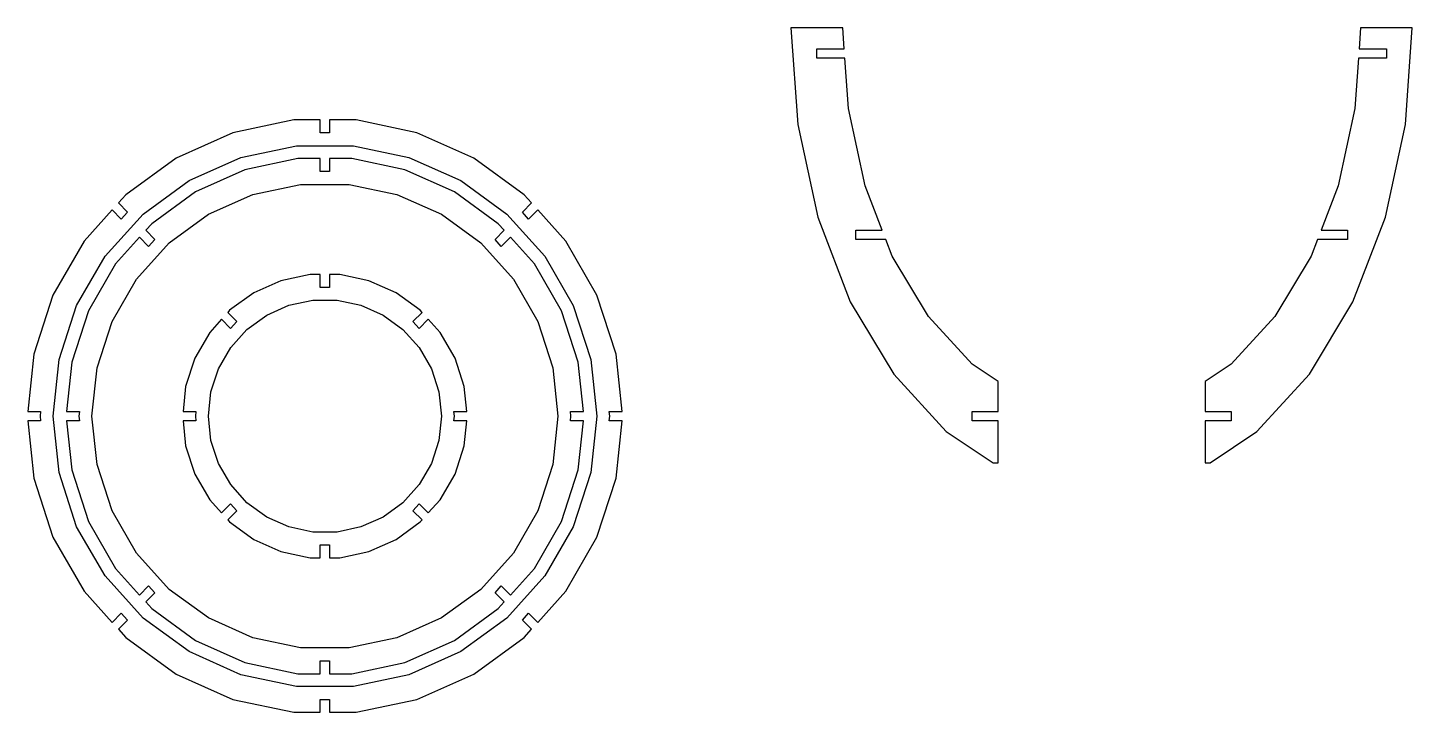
# Model space of a CAD drawing. Header units: metres. Extents: x -207 to 60, y -132 to 0.
import ezdxf

# ---------------------------------------------------------------- set-up
doc = ezdxf.new("R2010")
doc.units = ezdxf.units.M

msp = doc.modelspace()

# ---------------------------------------------------------------- linework, layer by layer
for p, q in [((-50, 0), (-60, 0)), ((-60, 0), (-58.6888, -18.7121)), ((-49.7127, -4.1), (-50, 0)), ((50, 0), (49.7127, -4.1)), ((60, 0), (50, 0)), ((58.6888, -18.7121), (60, 0)), ((-55, -5.9), (-55, -4.1)), ((-55, -4.1), (-49.7127, -4.1)), ((49.7127, -4.1), (55, -4.1)), ((55, -4.1), (55, -5.9)), ((-49.5866, -5.9), (-55, -5.9)), ((-48.9074, -15.5934), (-49.5866, -5.9)), ((49.5866, -5.9), (48.9074, -15.5934)), ((55, -5.9), (49.5866, -5.9)), ((-45.6773, -30.5052), (-48.9074, -15.5934)), ((48.9074, -15.5934), (45.6773, -30.5052)), ((-156.01, -17.815), (-167.768, -20.3143)), ((-150.9, -17.815), (-156.01, -17.815)), ((-150.9, -20.3013), (-150.9, -17.815)), ((-143.99, -17.815), (-149.1, -17.815)), ((-149.1, -17.815), (-149.1, -20.3013)), ((-132.232, -20.3143), (-143.99, -17.815)), ((-58.6888, -18.7121), (-54.8127, -36.6063)), ((54.8127, -36.6063), (58.6888, -18.7121)), ((-167.768, -20.3143), (-178.75, -25.2036)), ((-149.1, -20.3013), (-150.9, -20.3013)), ((-121.25, -25.2036), (-132.232, -20.3143)), ((-166.223, -25.0695), (-155.488, -22.7876)), ((-155.488, -22.7876), (-144.512, -22.7876)), ((-144.512, -22.7876), (-133.777, -25.0695)), ((-178.75, -25.2036), (-188.475, -32.2692)), ((-176.25, -29.5337), (-166.223, -25.0695)), ((-155.226, -25.2739), (-165.451, -27.4472)), ((-150.9, -25.2739), (-155.226, -25.2739)), ((-150.9, -27.7602), (-150.9, -25.2739)), ((-144.774, -25.2739), (-149.1, -25.2739)), ((-149.1, -25.2739), (-149.1, -27.7602)), ((-134.549, -27.4472), (-144.774, -25.2739)), ((-133.777, -25.0695), (-123.75, -29.5337)), ((-111.525, -32.2692), (-121.25, -25.2036)), ((-165.451, -27.4472), (-175, -31.6987)), ((-149.1, -27.7602), (-150.9, -27.7602)), ((-125, -31.6987), (-134.549, -27.4472)), ((-185.129, -35.9849), (-176.25, -29.5337)), ((-175, -31.6987), (-183.457, -37.8428)), ((-163.906, -32.2025), (-154.704, -30.2465)), ((-154.704, -30.2465), (-145.296, -30.2465)), ((-145.296, -30.2465), (-136.094, -32.2025)), ((-116.543, -37.8428), (-125, -31.6987)), ((-123.75, -29.5337), (-114.871, -35.9849)), ((-42.3691, -39.1), (-45.6773, -30.5052)), ((45.6773, -30.5052), (42.3691, -39.1)), ((-188.475, -32.2692), (-189.888, -33.8389)), ((-189.888, -33.8389), (-188.128, -35.5993)), ((-172.5, -36.0289), (-163.906, -32.2025)), ((-136.094, -32.2025), (-127.5, -36.0289)), ((-111.872, -35.5993), (-110.112, -33.8389)), ((-110.112, -33.8389), (-111.525, -32.2692)), ((-191.094, -35.1784), (-196.518, -41.2024)), ((-192.473, -44.1413), (-185.129, -35.9849)), ((-189.334, -36.9389), (-191.094, -35.1784)), ((-188.128, -35.5993), (-189.334, -36.9389)), ((-180.111, -41.5585), (-172.5, -36.0289)), ((-127.5, -36.0289), (-119.889, -41.5585)), ((-114.871, -35.9849), (-107.527, -44.1413)), ((-110.666, -36.9389), (-111.872, -35.5993)), ((-108.906, -35.1784), (-110.666, -36.9389)), ((-103.482, -41.2024), (-108.906, -35.1784)), ((-54.8127, -36.6063), (-48.541, -52.9007)), ((48.541, -52.9007), (54.8127, -36.6063)), ((-183.457, -37.8428), (-184.607, -39.1203)), ((-184.607, -39.1203), (-182.846, -40.8808)), ((-117.154, -40.8808), (-115.393, -39.1203)), ((-115.393, -39.1203), (-116.543, -37.8428)), ((-47.5, -40.9), (-47.5, -39.1)), ((-47.5, -39.1), (-42.3691, -39.1)), ((42.3691, -39.1), (47.5, -39.1)), ((47.5, -39.1), (47.5, -40.9)), ((-196.518, -41.2024), (-202.529, -51.6127)), ((-185.813, -40.4599), (-190.451, -45.6107)), ((-186.406, -48.5497), (-180.111, -41.5585)), ((-184.052, -42.2203), (-185.813, -40.4599)), ((-182.846, -40.8808), (-184.052, -42.2203)), ((-119.889, -41.5585), (-113.594, -48.5497)), ((-115.948, -42.2203), (-117.154, -40.8808)), ((-114.187, -40.4599), (-115.948, -42.2203)), ((-109.549, -45.6107), (-114.187, -40.4599)), ((-97.4711, -51.6127), (-103.482, -41.2024)), ((-41.6763, -40.9), (-47.5, -40.9)), ((-40.4508, -44.0839), (-41.6763, -40.9)), ((41.6763, -40.9), (40.4508, -44.0839)), ((47.5, -40.9), (41.6763, -40.9)), ((-197.961, -53.6463), (-192.473, -44.1413)), ((-107.527, -44.1413), (-102.039, -53.6463)), ((-33.4565, -55.7359), (-40.4508, -44.0839)), ((40.4508, -44.0839), (33.4565, -55.7359)), ((-190.451, -45.6107), (-195.677, -54.6632)), ((-152.875, -47.6507), (-158.498, -48.8459)), ((-150.9, -47.6507), (-152.875, -47.6507)), ((-150.9, -50.137), (-150.9, -47.6507)), ((-147.125, -47.6507), (-149.1, -47.6507)), ((-149.1, -47.6507), (-149.1, -50.137)), ((-141.502, -48.8459), (-147.125, -47.6507)), ((-104.323, -54.6632), (-109.549, -45.6107)), ((-191.11, -56.6969), (-186.406, -48.5497)), ((-158.498, -48.8459), (-163.75, -51.1843)), ((-149.1, -50.137), (-150.9, -50.137)), ((-136.25, -51.1843), (-141.502, -48.8459)), ((-113.594, -48.5497), (-108.89, -56.6969)), ((-202.529, -51.6127), (-206.243, -63.0451)), ((-163.75, -51.1843), (-168.401, -54.5635)), ((-156.953, -53.6012), (-152.352, -52.6233)), ((-152.352, -52.6233), (-147.648, -52.6233)), ((-147.648, -52.6233), (-143.047, -53.6012)), ((-131.599, -54.5635), (-136.25, -51.1843)), ((-93.7565, -63.0451), (-97.4711, -51.6127)), ((-48.541, -52.9007), (-40.1478, -66.883)), ((40.1478, -66.883), (48.541, -52.9007)), ((-201.353, -64.0846), (-197.961, -53.6463)), ((-195.677, -54.6632), (-198.907, -64.6044)), ((-168.401, -54.5635), (-168.762, -54.9648)), ((-168.762, -54.9648), (-167.002, -56.7253)), ((-165.055, -58.2793), (-161.25, -55.5144)), ((-161.25, -55.5144), (-156.953, -53.6012)), ((-143.047, -53.6012), (-138.75, -55.5144)), ((-138.75, -55.5144), (-134.945, -58.2793)), ((-132.998, -56.7253), (-131.238, -54.9648)), ((-131.238, -54.9648), (-131.599, -54.5635)), ((-101.093, -64.6044), (-104.323, -54.6632)), ((-102.039, -53.6463), (-98.6473, -64.0846)), ((-25, -64.9519), (-33.4565, -55.7359)), ((33.4565, -55.7359), (25, -64.9519)), ((-194.017, -65.644), (-191.11, -56.6969)), ((-169.968, -56.3043), (-172.248, -58.8359)), ((-168.208, -58.0648), (-169.968, -56.3043)), ((-167.002, -56.7253), (-168.208, -58.0648)), ((-168.203, -61.7748), (-165.055, -58.2793)), ((-134.945, -58.2793), (-131.797, -61.7748)), ((-131.792, -58.0648), (-132.998, -56.7253)), ((-130.032, -56.3043), (-131.792, -58.0648)), ((-127.752, -58.8359), (-130.032, -56.3043)), ((-108.89, -56.6969), (-105.983, -65.644)), ((-172.248, -58.8359), (-175.122, -63.8147)), ((-124.878, -63.8147), (-127.752, -58.8359)), ((-206.243, -63.0451), (-207.405, -74.1)), ((-202.5, -75), (-201.353, -64.0846)), ((-175.122, -63.8147), (-176.899, -69.2824)), ((-170.555, -65.8484), (-168.203, -61.7748)), ((-131.797, -61.7748), (-129.445, -65.8484)), ((-123.101, -69.2824), (-124.878, -63.8147)), ((-98.6473, -64.0846), (-97.5, -75)), ((-92.5946, -74.1), (-93.7565, -63.0451)), ((-198.907, -64.6044), (-199.905, -74.1)), ((-195, -75), (-194.017, -65.644)), ((-172.008, -70.322), (-170.555, -65.8484)), ((-129.445, -65.8484), (-127.992, -70.322)), ((-105.983, -65.644), (-105, -75)), ((-100.095, -74.1), (-101.093, -64.6044)), ((-20, -68.2911), (-25, -64.9519)), ((25, -64.9519), (20, -68.2911)), ((-176.899, -69.2824), (-177.405, -74.1)), ((-122.595, -74.1), (-123.101, -69.2824)), ((-40.1478, -66.883), (-30, -77.9423)), ((-20, -74.1), (-20, -68.2911)), ((20, -68.2911), (20, -74.1)), ((30, -77.9423), (40.1478, -66.883)), ((-172.5, -75), (-172.008, -70.322)), ((-127.992, -70.322), (-127.5, -75)), ((-207.405, -74.1), (-204.905, -74.1)), ((-204.905, -74.1), (-205, -75)), ((-199.905, -74.1), (-197.405, -74.1)), ((-197.405, -74.1), (-197.5, -75)), ((-177.405, -74.1), (-174.905, -74.1)), ((-174.905, -74.1), (-175, -75)), ((-125, -75), (-125.095, -74.1)), ((-125.095, -74.1), (-122.595, -74.1)), ((-102.5, -75), (-102.595, -74.1)), ((-102.595, -74.1), (-100.095, -74.1)), ((-95, -75), (-95.0946, -74.1)), ((-95.0946, -74.1), (-92.5946, -74.1)), ((-25, -75.9), (-25, -74.1)), ((-25, -74.1), (-20, -74.1)), ((20, -74.1), (25, -74.1)), ((25, -74.1), (25, -75.9)), ((-204.905, -75.9), (-207.405, -75.9)), ((-207.405, -75.9), (-206.243, -86.9549)), ((-205, -75), (-204.905, -75.9)), ((-201.353, -85.9154), (-202.5, -75)), ((-197.405, -75.9), (-199.905, -75.9)), ((-199.905, -75.9), (-198.907, -85.3956)), ((-197.5, -75), (-197.405, -75.9)), ((-194.017, -84.356), (-195, -75)), ((-174.905, -75.9), (-177.405, -75.9)), ((-177.405, -75.9), (-176.899, -80.7176)), ((-175, -75), (-174.905, -75.9)), ((-172.008, -79.678), (-172.5, -75)), ((-127.5, -75), (-127.992, -79.678)), ((-125.095, -75.9), (-125, -75)), ((-122.595, -75.9), (-125.095, -75.9)), ((-123.101, -80.7176), (-122.595, -75.9)), ((-105, -75), (-105.983, -84.356)), ((-102.595, -75.9), (-102.5, -75)), ((-100.095, -75.9), (-102.595, -75.9)), ((-101.093, -85.3956), (-100.095, -75.9)), ((-97.5, -75), (-98.6473, -85.9154)), ((-95.0946, -75.9), (-95, -75)), ((-92.5946, -75.9), (-95.0946, -75.9)), ((-93.7565, -86.9549), (-92.5946, -75.9)), ((-20, -75.9), (-25, -75.9)), ((-20, -84), (-20, -75.9)), ((25, -75.9), (20, -75.9)), ((20, -75.9), (20, -84)), ((-170.555, -84.1516), (-172.008, -79.678)), ((-127.992, -79.678), (-129.445, -84.1516)), ((-30, -77.9423), (-20.9294, -84)), ((20.9294, -84), (30, -77.9423)), ((-176.899, -80.7176), (-175.122, -86.1853)), ((-124.878, -86.1853), (-123.101, -80.7176)), ((-198.907, -85.3956), (-195.677, -95.3368)), ((-191.11, -93.3031), (-194.017, -84.356)), ((-168.203, -88.2252), (-170.555, -84.1516)), ((-129.445, -84.1516), (-131.797, -88.2252)), ((-105.983, -84.356), (-108.89, -93.3031)), ((-104.323, -95.3368), (-101.093, -85.3956)), ((-20.9294, -84), (-20, -84)), ((20, -84), (20.9294, -84)), ((-206.243, -86.9549), (-202.529, -98.3873)), ((-197.961, -96.3537), (-201.353, -85.9154)), ((-175.122, -86.1853), (-172.248, -91.1641)), ((-165.055, -91.7207), (-168.203, -88.2252)), ((-131.797, -88.2252), (-134.945, -91.7207)), ((-127.752, -91.1641), (-124.878, -86.1853)), ((-98.6473, -85.9154), (-102.039, -96.3537)), ((-97.4711, -98.3873), (-93.7565, -86.9549)), ((-186.406, -101.45), (-191.11, -93.3031)), ((-172.248, -91.1641), (-169.968, -93.6957)), ((-169.968, -93.6957), (-168.208, -91.9352)), ((-167.002, -93.2747), (-168.762, -95.0352)), ((-168.208, -91.9352), (-167.002, -93.2747)), ((-161.25, -94.4856), (-165.055, -91.7207)), ((-134.945, -91.7207), (-138.75, -94.4856)), ((-132.998, -93.2747), (-131.792, -91.9352)), ((-131.238, -95.0352), (-132.998, -93.2747)), ((-131.792, -91.9352), (-130.032, -93.6957)), ((-130.032, -93.6957), (-127.752, -91.1641)), ((-108.89, -93.3031), (-113.594, -101.45)), ((-195.677, -95.3368), (-190.451, -104.389)), ((-168.762, -95.0352), (-168.401, -95.4365)), ((-168.401, -95.4365), (-163.75, -98.8157)), ((-156.953, -96.3988), (-161.25, -94.4856)), ((-138.75, -94.4856), (-143.047, -96.3988)), ((-136.25, -98.8157), (-131.599, -95.4365)), ((-131.599, -95.4365), (-131.238, -95.0352)), ((-109.549, -104.389), (-104.323, -95.3368)), ((-202.529, -98.3873), (-196.518, -108.798)), ((-192.473, -105.859), (-197.961, -96.3537)), ((-163.75, -98.8157), (-158.498, -101.154)), ((-152.352, -97.3767), (-156.953, -96.3988)), ((-147.648, -97.3767), (-152.352, -97.3767)), ((-143.047, -96.3988), (-147.648, -97.3767)), ((-141.502, -101.154), (-136.25, -98.8157)), ((-102.039, -96.3537), (-107.527, -105.859)), ((-103.482, -108.798), (-97.4711, -98.3873)), ((-180.111, -108.442), (-186.406, -101.45)), ((-158.498, -101.154), (-152.875, -102.349)), ((-150.9, -99.863), (-149.1, -99.863)), ((-150.9, -102.349), (-150.9, -99.863)), ((-149.1, -99.863), (-149.1, -102.349)), ((-147.125, -102.349), (-141.502, -101.154)), ((-113.594, -101.45), (-119.889, -108.442)), ((-152.875, -102.349), (-150.9, -102.349)), ((-149.1, -102.349), (-147.125, -102.349)), ((-185.129, -114.015), (-192.473, -105.859)), ((-190.451, -104.389), (-185.813, -109.54)), ((-107.527, -105.859), (-114.871, -114.015)), ((-114.187, -109.54), (-109.549, -104.389)), ((-196.518, -108.798), (-191.094, -114.822)), ((-185.813, -109.54), (-184.052, -107.78)), ((-182.846, -109.119), (-184.607, -110.88)), ((-184.052, -107.78), (-182.846, -109.119)), ((-172.5, -113.971), (-180.111, -108.442)), ((-119.889, -108.442), (-127.5, -113.971)), ((-117.154, -109.119), (-115.948, -107.78)), ((-115.393, -110.88), (-117.154, -109.119)), ((-115.948, -107.78), (-114.187, -109.54)), ((-108.906, -114.822), (-103.482, -108.798)), ((-184.607, -110.88), (-183.457, -112.157)), ((-183.457, -112.157), (-175, -118.301)), ((-125, -118.301), (-116.543, -112.157)), ((-116.543, -112.157), (-115.393, -110.88)), ((-191.094, -114.822), (-189.334, -113.061)), ((-188.128, -114.401), (-189.888, -116.161)), ((-189.334, -113.061), (-188.128, -114.401)), ((-176.25, -120.466), (-185.129, -114.015)), ((-163.906, -117.798), (-172.5, -113.971)), ((-127.5, -113.971), (-136.094, -117.798)), ((-114.871, -114.015), (-123.75, -120.466)), ((-111.872, -114.401), (-110.666, -113.061)), ((-110.112, -116.161), (-111.872, -114.401)), ((-110.666, -113.061), (-108.906, -114.822)), ((-189.888, -116.161), (-188.475, -117.731)), ((-111.525, -117.731), (-110.112, -116.161)), ((-188.475, -117.731), (-178.75, -124.796)), ((-175, -118.301), (-165.451, -122.553)), ((-154.704, -119.753), (-163.906, -117.798)), ((-145.296, -119.753), (-154.704, -119.753)), ((-136.094, -117.798), (-145.296, -119.753)), ((-134.549, -122.553), (-125, -118.301)), ((-121.25, -124.796), (-111.525, -117.731)), ((-166.223, -124.93), (-176.25, -120.466)), ((-165.451, -122.553), (-155.226, -124.726)), ((-150.9, -122.24), (-149.1, -122.24)), ((-150.9, -124.726), (-150.9, -122.24)), ((-149.1, -122.24), (-149.1, -124.726)), ((-144.774, -124.726), (-134.549, -122.553)), ((-123.75, -120.466), (-133.777, -124.93)), ((-178.75, -124.796), (-167.768, -129.686)), ((-155.488, -127.212), (-166.223, -124.93)), ((-155.226, -124.726), (-150.9, -124.726)), ((-149.1, -124.726), (-144.774, -124.726)), ((-133.777, -124.93), (-144.512, -127.212)), ((-132.232, -129.686), (-121.25, -124.796)), ((-144.512, -127.212), (-155.488, -127.212)), ((-167.768, -129.686), (-156.01, -132.185)), ((-150.9, -129.699), (-149.1, -129.699)), ((-150.9, -132.185), (-150.9, -129.699)), ((-149.1, -129.699), (-149.1, -132.185)), ((-143.99, -132.185), (-132.232, -129.686)), ((-156.01, -132.185), (-150.9, -132.185)), ((-149.1, -132.185), (-143.99, -132.185))]:
    msp.add_line(p, q)

doc.saveas('drawing.dxf')
